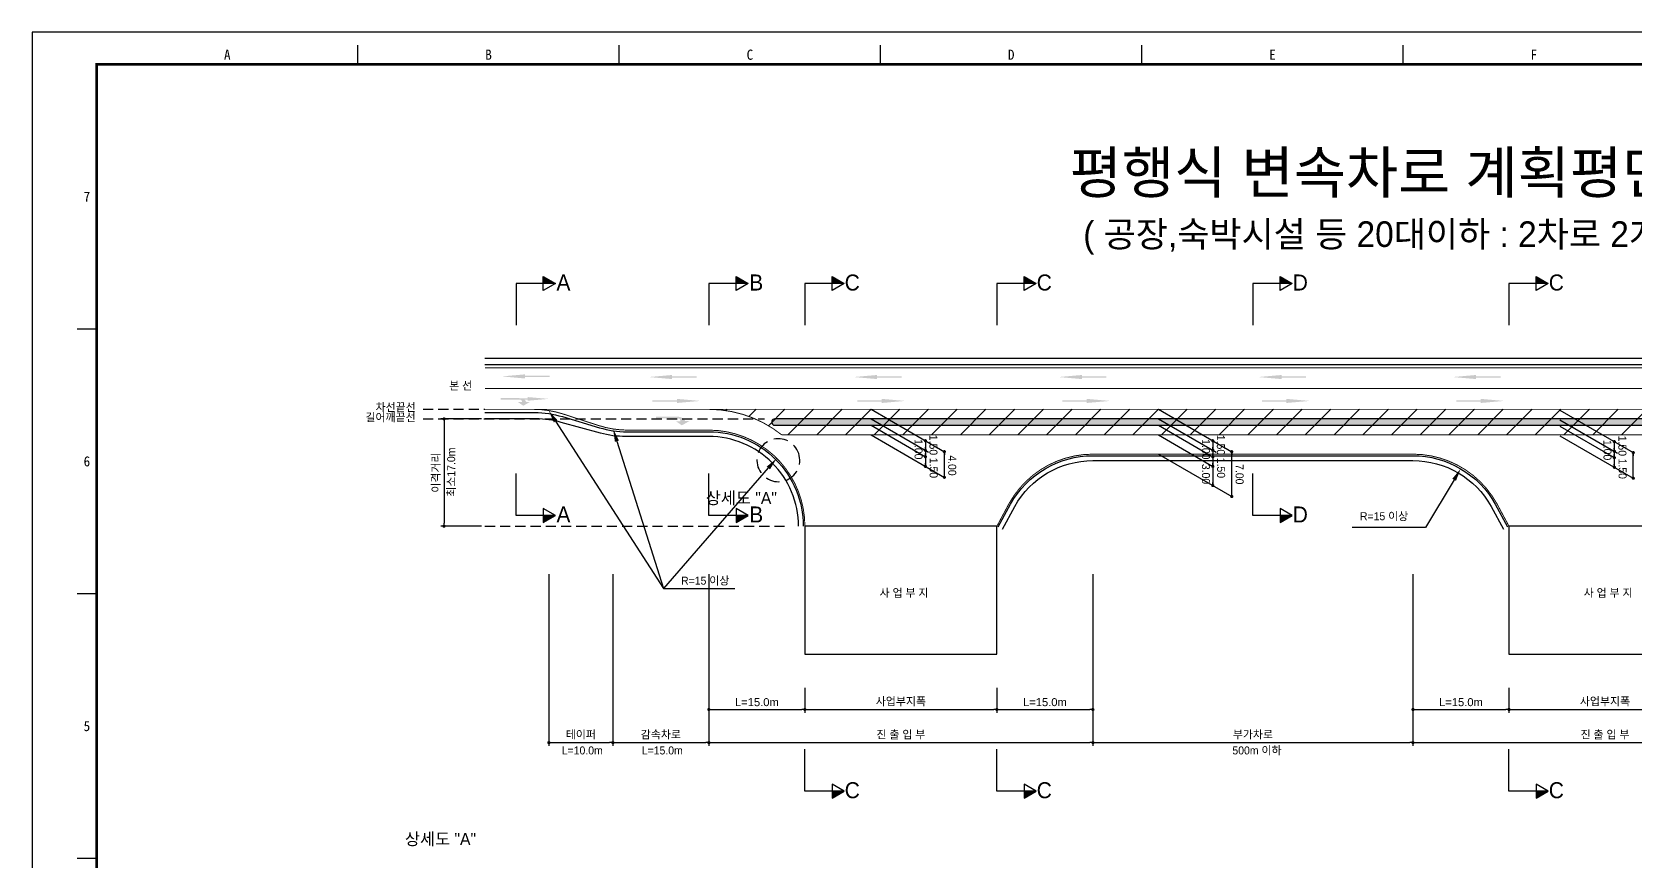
# Model space of a CAD drawing. Header units: millimetres. Extents: x 452 to 876, y -8 to 291.
# Drawn here: x 452.3 to 702.9, y 161.5 to 291 of the extents above; entities that cross this region are included whole.
import ezdxf
from ezdxf.enums import TextEntityAlignment as Align

# ---------------------------------------------------------------- set-up
doc = ezdxf.new("R2010")
doc.units = ezdxf.units.MM
doc.linetypes.add('HIDDEN', pattern=[9.525, 6.35, -3.175])
for name, color, linetype in [('CC-GSTR-0004', 4, 'Continuous'), ('CM-LANE-0030', 30, 'Continuous'), ('CZ-DIMT-0002', 7, 'Continuous'), ('CZ-LIN1-0007', 7, 'Continuous'), ('CZ-LIN2-0003', 3, 'Continuous'), ('CZ-LINE-0001', 7, 'Continuous'), ('CZ-TEXT-BOX0', 7, 'Continuous'), ('TITLE', 7, 'Continuous')]:
    doc.layers.add(name, color=color, linetype=linetype)
doc.styles.add('돋움', font='')
doc.styles.add('돋음체', font='')
doc.styles.get('돋움').set_extended_font_data('Dotum')
doc.styles.get('돋음체').set_extended_font_data('DotumChe')

# ---------------------------------------------------------------- blocks, each defined once
blk = doc.blocks.new('_Dot')
at = {"color": 0, "linetype": 'ByBlock', "lineweight": -2}
blk.add_line((-0.5, 0), (-1, 0), dxfattribs=at)
at = {"color": 0, "linetype": 'ByBlock', "const_width": 0.5}
blk.add_lwpolyline([(-0.25, 0, 1), (0.25, 0, 1)], format="xyb", close=True, dxfattribs=at)

msp = doc.modelspace()

# ---------------------------------------------------------------- hatches: boundary and pattern name
at = {"layer": 'CM-LANE-0030'}
h = msp.add_hatch(dxfattribs=at)
h.set_pattern_fill('ANSI31', color=256, style=0)
h.set_pattern_definition([(45, (-1044.2493, -434.596), (-2.245064, 2.245064), [])])
h.paths.add_polyline_path([(558.05, 232.15, -0.170323), (569.45, 228.15), (716.65, 228.15, -0.170323), (728.05, 232.15)])
at = {"layer": 'CZ-LIN1-0007'}
for points in [[(529.35, 237.61), (529.35, 237.39), (533.18, 237.39), (533.18, 237.18), (529.35, 237.18), (529.35, 236.96), (525.7, 237.29)], [(552.31, 237.51), (552.31, 237.3), (556.14, 237.3), (556.14, 237.08), (552.31, 237.08), (552.31, 236.87), (548.66, 237.19)], [(584.33, 237.51), (584.33, 237.3), (588.15, 237.3), (588.15, 237.08), (584.33, 237.08), (584.33, 236.87), (580.68, 237.19)], [(616.34, 237.51), (616.34, 237.3), (620.17, 237.3), (620.17, 237.08), (616.34, 237.08), (616.34, 236.87), (612.69, 237.19)], [(647.53, 237.51), (647.53, 237.3), (651.36, 237.3), (651.36, 237.08), (647.53, 237.08), (647.53, 236.87), (643.88, 237.19)], [(677.91, 237.51), (677.91, 237.3), (681.73, 237.3), (681.73, 237.08), (677.91, 237.08), (677.91, 236.87), (674.26, 237.19)], [(528.62, 233.89, -0.267976), (529.53, 233.29), (530.08, 233.29), (529.05, 232.71), (528.22, 233.28), (528.83, 233.28, 0.504994), (528.55, 233.65), (525.5, 233.67), (525.5, 233.91)], [(529.75, 234.06), (529.75, 233.87), (526.32, 233.87), (526.32, 233.68), (529.75, 233.68), (529.75, 233.49), (533.02, 233.78)], [(553.05, 233.78), (553.05, 233.57), (549.22, 233.57), (549.22, 233.35), (553.05, 233.35), (553.05, 233.14), (556.7, 233.46)], [(585.06, 233.78), (585.06, 233.57), (581.24, 233.57), (581.24, 233.35), (585.06, 233.35), (585.06, 233.14), (588.71, 233.46)], [(617.08, 233.78), (617.08, 233.57), (613.25, 233.57), (613.25, 233.35), (617.08, 233.35), (617.08, 233.14), (620.73, 233.46)], [(648.27, 233.78), (648.27, 233.57), (644.44, 233.57), (644.44, 233.35), (648.27, 233.35), (648.27, 233.14), (651.92, 233.46)], [(678.64, 233.78), (678.64, 233.57), (674.82, 233.57), (674.82, 233.35), (678.64, 233.35), (678.64, 233.14), (682.29, 233.46)], [(553.34, 230.99, -0.267976), (554.37, 230.3), (555, 230.31), (553.83, 229.65), (552.88, 230.3), (553.58, 230.3, 0.504994), (553.27, 230.72), (549.8, 230.74), (549.8, 231.01)]]:
    msp.add_hatch(color=256, dxfattribs=at).paths.add_polyline_path(points)
at = {"layer": 'CZ-LIN2-0003'}
h = msp.add_hatch(dxfattribs=at)
h.set_pattern_fill('CROSS', color=256, scale=0.075, style=0)
h.set_pattern_definition([(0, (-1044.24933, -434.59606), (0.47625, 0.47625), [0.238125, -0.714375]), (90, (-1044.13026, -434.71512), (-0.47625, 0.47625), [0.238125, -0.714375])])
h.paths.add_polyline_path([(717.73, 230.65), (568.37, 230.65, 0.750696), (568.1, 229.72, -0.001926), (568.22, 229.65), (717.88, 229.65, -0.001926), (718, 229.72, 0.750696)])
at = {"layer": 'CZ-LINE-0001'}
for points in [[(532.17, 252.91), (532.17, 251.81), (534.07, 251.81)], [(562.29, 252.91), (562.29, 251.81), (564.19, 251.81)], [(577.29, 252.91), (577.29, 251.81), (579.19, 251.81)], [(607.29, 252.91), (607.29, 251.81), (609.19, 251.81)], [(647.29, 252.91), (647.29, 251.81), (649.19, 251.81)], [(687.29, 252.91), (687.29, 251.81), (689.19, 251.81)], [(534.07, 215.59), (532.17, 215.59), (532.17, 214.5)], [(564.19, 215.59), (562.29, 215.59), (562.29, 214.5)], [(649.19, 215.59), (647.29, 215.59), (647.29, 214.5)], [(579.19, 172.55), (577.29, 172.55), (577.29, 171.45)], [(609.19, 172.55), (607.29, 172.55), (607.29, 171.45)], [(689.19, 172.55), (687.29, 172.55), (687.29, 171.45)]]:
    msp.add_hatch(color=256, dxfattribs=at).paths.add_polyline_path(points)

# ---------------------------------------------------------------- linework, layer by layer
at = {"color": 0, "linetype": 'ByBlock', "lineweight": -2}
for p, q in [((591.88, 226.99), (591.88, 226.74)), ((591.88, 225.99), (591.88, 226.24)), ((636.78, 226.99), (636.78, 226.74)), ((636.78, 225.99), (636.78, 226.24)), ((699.51, 226.86), (699.51, 226.61)), ((699.51, 225.86), (699.51, 226.11)), ((591.88, 225.49), (591.88, 225.24)), ((591.88, 224.99), (591.88, 225.24)), ((591.88, 223.49), (591.88, 223.74)), ((594.84, 225.28), (594.84, 225.03)), ((636.78, 225.49), (636.78, 225.24)), ((636.78, 224.99), (636.78, 225.24)), ((636.78, 223.49), (636.78, 223.74)), ((639.74, 225.28), (639.74, 225.03)), ((699.51, 225.36), (699.51, 225.11)), ((699.51, 224.86), (699.51, 225.11)), ((699.51, 223.36), (699.51, 223.61)), ((702.47, 225.15), (702.47, 224.9)), ((594.84, 221.78), (594.84, 222.03)), ((636.78, 220.49), (636.78, 220.74)), ((702.47, 221.65), (702.47, 221.9)), ((639.74, 218.78), (639.74, 219.03))]:
    msp.add_line(p, q, dxfattribs=at)
at = {"color": 0, "linetype": 'ByBlock', "const_width": 0.25}
for points in [[(591.88, 227.12, 1), (591.88, 227.37, 1)], [(591.88, 225.62, 1), (591.88, 225.87, 1)], [(591.88, 225.87, 1), (591.88, 225.62, 1)], [(594.84, 225.41, 1), (594.84, 225.66, 1)], [(636.78, 227.12, 1), (636.78, 227.37, 1)], [(636.78, 225.62, 1), (636.78, 225.87, 1)], [(636.78, 225.87, 1), (636.78, 225.62, 1)], [(639.74, 225.41, 1), (639.74, 225.66, 1)], [(699.51, 226.98, 1), (699.51, 227.23, 1)], [(699.51, 225.73, 1), (699.51, 225.48, 1)], [(699.51, 225.48, 1), (699.51, 225.73, 1)], [(702.47, 225.27, 1), (702.47, 225.52, 1)], [(591.88, 224.87, 1), (591.88, 224.62, 1)], [(591.88, 223.37, 1), (591.88, 223.12, 1)], [(636.78, 224.87, 1), (636.78, 224.62, 1)], [(636.78, 223.37, 1), (636.78, 223.12, 1)], [(699.51, 224.73, 1), (699.51, 224.48, 1)], [(699.51, 223.23, 1), (699.51, 222.98, 1)], [(594.84, 221.66, 1), (594.84, 221.41, 1)], [(702.47, 221.52, 1), (702.47, 221.27, 1)], [(636.78, 220.37, 1), (636.78, 220.12, 1)], [(639.74, 218.66, 1), (639.74, 218.41, 1)]]:
    msp.add_lwpolyline(points, format="xyb", close=True, dxfattribs=at)
at = {"layer": 'CC-GSTR-0004'}
for points in [[(523.05, 240.15), (788.05, 240.15)], [(523.05, 239.15), (788.05, 239.15)]]:
    msp.add_lwpolyline(points, dxfattribs=at)
for points in [[(523.05, 231.65), (530.85, 231.65, -0.072993), (535.16, 231.01), (540.94, 229.28, 0.072993), (545.25, 228.65), (558.05, 228.65, -0.414214), (572.8, 213.9)], [(572.05, 213.9, 0.414214), (558.05, 227.9), (545.07, 227.9, -0.067192), (541.1, 228.43), (535, 230.11), (535, 230.11, 0.067192), (531.03, 230.65), (531.03, 230.65), (523.05, 230.65)], [(603.27, 213.78), (605.19, 217.36, -0.271285), (618.05, 224.9), (668.05, 224.9, -0.271285), (680.91, 217.36), (682.83, 213.78)], [(603.93, 213.42), (605.84, 217, -0.27114), (618.05, 224.15), (668.05, 224.15, -0.27114), (680.26, 217), (682.17, 213.42)]]:
    msp.add_lwpolyline(points, format="xyb", dxfattribs=at)
at = {"layer": 'CM-LANE-0030', "const_width": 0.15}
msp.add_lwpolyline([(523.05, 235.4), (788.05, 235.4)], dxfattribs=at)
msp.add_lwpolyline([(716.65, 228.15), (569.45, 228.15, 0.170323), (558.05, 232.15), (728.05, 232.15, 0.170323)], format="xyb", close=True, dxfattribs=at)
at = {"layer": 'CZ-LIN1-0007', "const_width": 0.15}
for points in [[(523.05, 238.65), (788.05, 238.65)], [(544.36, 232.15), (558.05, 232.15)]]:
    msp.add_lwpolyline(points, dxfattribs=at)
for points in [[(573.05, 213.9, 0.414214), (558.05, 228.9), (545.43, 228.9, -0.07872), (540.79, 229.63), (540.79, 229.63), (535.31, 231.41), (535.31, 231.41, 0.07872), (530.67, 232.15), (523.05, 232.15)], [(603.05, 213.9), (604.97, 217.48, -0.27133), (618.05, 225.15), (668.05, 225.15, -0.27133), (681.13, 217.48), (683.05, 213.9)]]:
    msp.add_lwpolyline(points, format="xyb", dxfattribs=at)
at = {"layer": 'CZ-LIN1-0007', "linetype": 'HIDDEN', "const_width": 0.15}
msp.add_lwpolyline([(530.67, 232.15), (544.36, 232.15)], dxfattribs=at)
at = {"layer": 'CZ-LIN2-0003'}
msp.add_lwpolyline([(568.22, 229.65), (717.88, 229.65, -0.001926), (718, 229.72, 0.750696), (717.73, 230.65), (568.37, 230.65, 0.750696), (568.1, 229.72, -0.001926)], format="xyb", close=True, dxfattribs=at)
for points in [[(603.05, 213.9), (573.05, 213.9), (573.05, 193.9), (603.05, 193.9)], [(713.05, 213.9), (683.05, 213.9), (683.05, 193.9), (713.05, 193.9)]]:
    msp.add_lwpolyline(points, close=True, dxfattribs=at)
at = {"layer": 'CZ-LINE-0001'}
for p, q in [((534.07, 251.81), (527.93, 251.81)), ((527.93, 251.81), (527.93, 245.27)), ((532.17, 250.72), (532.17, 252.91)), ((532.17, 252.91), (534.07, 251.81)), ((534.07, 251.81), (532.17, 250.72)), ((564.19, 251.81), (558.05, 251.81)), ((558.05, 251.81), (558.05, 245.27)), ((562.29, 250.72), (562.29, 252.91)), ((562.29, 252.91), (564.19, 251.81)), ((564.19, 251.81), (562.29, 250.72)), ((579.19, 251.81), (573.05, 251.81)), ((573.05, 251.81), (573.05, 245.27)), ((577.29, 250.72), (577.29, 252.91)), ((577.29, 252.91), (579.19, 251.81)), ((579.19, 251.81), (577.29, 250.72)), ((609.19, 251.81), (603.05, 251.81)), ((603.05, 251.81), (603.05, 245.27)), ((607.29, 250.72), (607.29, 252.91)), ((607.29, 252.91), (609.19, 251.81)), ((609.19, 251.81), (607.29, 250.72)), ((649.19, 251.81), (643.05, 251.81)), ((643.05, 251.81), (643.05, 245.27)), ((647.29, 250.72), (647.29, 252.91)), ((647.29, 252.91), (649.19, 251.81)), ((649.19, 251.81), (647.29, 250.72)), ((689.19, 251.81), (683.05, 251.81)), ((683.05, 251.81), (683.05, 245.27)), ((687.29, 250.72), (687.29, 252.91)), ((687.29, 252.91), (689.19, 251.81)), ((689.19, 251.81), (687.29, 250.72)), ((522.55, 230.65), (516.17, 230.65)), ((583.38, 232.15), (594.84, 225.53)), ((583.38, 230.65), (592.38, 225.45)), ((628.28, 232.15), (639.74, 225.53)), ((628.28, 230.65), (637.28, 225.45)), ((691.01, 232.01), (702.47, 225.4)), ((516.67, 230.15), (516.67, 214.4)), ((583.38, 229.65), (591.88, 224.74)), ((583.38, 228.15), (594.84, 221.53)), ((628.28, 229.65), (636.78, 224.74)), ((628.28, 228.15), (636.78, 223.24)), ((691.01, 230.51), (700.01, 225.32)), ((691.01, 229.51), (699.51, 224.61)), ((591.88, 226.74), (591.88, 223.24)), ((594.84, 221.53), (594.84, 225.53)), ((636.78, 226.74), (636.78, 220.24)), ((639.74, 218.53), (639.74, 225.53)), ((691.01, 228.01), (702.47, 221.4)), ((699.51, 226.61), (699.51, 223.11)), ((628.28, 225.15), (639.74, 218.53)), ((702.47, 221.4), (702.47, 225.4)), ((527.93, 215.59), (527.93, 222.14)), ((558.05, 215.59), (558.05, 222.14)), ((643.05, 215.59), (643.05, 222.14)), ((534.07, 215.59), (527.93, 215.59)), ((534.07, 215.59), (532.17, 216.69)), ((532.17, 216.69), (532.17, 214.5)), ((532.17, 214.5), (534.07, 215.59)), ((564.19, 215.59), (558.05, 215.59)), ((564.19, 215.59), (562.29, 216.69)), ((562.29, 216.69), (562.29, 214.5)), ((562.29, 214.5), (564.19, 215.59)), ((649.19, 215.59), (643.05, 215.59)), ((649.19, 215.59), (647.29, 216.69)), ((647.29, 216.69), (647.29, 214.5)), ((647.29, 214.5), (649.19, 215.59)), ((522.55, 213.9), (516.17, 213.9)), ((533.05, 206.39), (533.05, 179.61)), ((543.05, 206.39), (543.05, 179.61)), ((543.05, 206.39), (543.05, 179.61)), ((558.05, 206.39), (558.05, 179.61)), ((618.05, 206.39), (618.05, 179.61)), ((668.05, 206.39), (668.05, 179.61)), ((550.98, 204.19), (562.11, 204.19)), ((558.05, 188.66), (558.05, 179.61)), ((558.05, 188.66), (558.05, 184.78)), ((573.05, 188.66), (573.05, 184.78)), ((573.05, 188.66), (573.05, 184.78)), ((603.05, 188.66), (603.05, 184.78)), ((603.05, 188.66), (603.05, 184.78)), ((618.05, 188.66), (618.05, 179.61)), ((618.05, 188.66), (618.05, 184.78)), ((668.05, 188.66), (668.05, 179.61)), ((668.05, 188.66), (668.05, 184.78)), ((683.05, 188.66), (683.05, 184.78)), ((683.05, 188.66), (683.05, 184.78)), ((558.55, 185.28), (572.55, 185.28)), ((573.55, 185.28), (602.55, 185.28)), ((603.55, 185.28), (617.55, 185.28)), ((668.55, 185.28), (682.55, 185.28)), ((683.55, 185.28), (712.55, 185.28)), ((533.55, 180.11), (542.55, 180.11)), ((543.55, 180.11), (557.55, 180.11)), ((558.55, 180.11), (617.55, 180.11)), ((573.05, 172.55), (573.05, 179.09)), ((603.05, 172.55), (603.05, 179.09)), ((618.55, 180.11), (667.55, 180.11)), ((668.55, 180.11), (727.55, 180.11)), ((683.05, 172.55), (683.05, 179.09)), ((579.19, 172.55), (577.29, 173.64)), ((577.29, 173.64), (577.29, 171.45)), ((609.19, 172.55), (607.29, 173.64)), ((607.29, 173.64), (607.29, 171.45)), ((689.19, 172.55), (687.29, 173.64)), ((687.29, 173.64), (687.29, 171.45)), ((579.19, 172.55), (573.05, 172.55)), ((577.29, 171.45), (579.19, 172.55)), ((609.19, 172.55), (603.05, 172.55)), ((607.29, 171.45), (609.19, 172.55)), ((689.19, 172.55), (683.05, 172.55)), ((687.29, 171.45), (689.19, 172.55))]:
    msp.add_line(p, q, dxfattribs=at)
at = {"layer": 'CZ-LINE-0001', "linetype": 'HIDDEN', "ltscale": 0.25}
for p, q in [((513.39, 232.15), (523.05, 232.15)), ((513.39, 230.65), (566.73, 230.65)), ((523.05, 213.9), (570.25, 213.9))]:
    msp.add_line(p, q, dxfattribs=at)
at = {"layer": 'CZ-LINE-0001', "linetype": 'HIDDEN', "ltscale": 0.35}
msp.add_line((572.22, 224.59), (572.22, 224.59), dxfattribs=at)
at = {"layer": 'CZ-LINE-0001'}
for points in [[(534.11, 230.28), (550.98, 204.19)], [(543.68, 227.17), (550.98, 204.19)], [(567.34, 222.99), (550.98, 204.19)], [(674.49, 221.15), (670.03, 213.69), (658.55, 213.69)]]:
    msp.add_lwpolyline(points, dxfattribs=at)
at = {"layer": 'CZ-LINE-0001', "linetype": 'HIDDEN', "ltscale": 0.35}
msp.add_arc((568.9, 224.2), 3.35, 6.7667, 6.749, dxfattribs=at)
at = {"layer": 'CZ-LINE-0001'}
for points in [[(533.83, 230.1), (533.02, 231.96), (534.39, 230.46)], [(543.37, 227.07), (543.08, 229.08), (544, 227.28)], [(567.09, 223.21), (568.66, 224.5), (567.6, 222.78)], [(674.2, 221.32), (675.51, 222.87), (674.77, 220.98)]]:
    msp.add_solid(points, dxfattribs=at)
at = {"layer": 'TITLE', "color": 7, "linetype": 'Continuous'}
for p, q in [((503.22, 286.01), (503.22, 289.03)), ((544.04, 286.01), (544.04, 289.03)), ((584.87, 286.01), (584.87, 289.03)), ((625.69, 286.01), (625.69, 289.03)), ((666.52, 286.01), (666.52, 289.03)), ((462.4, 244.68), (459.37, 244.68)), ((462.4, 203.35), (459.37, 203.35)), ((462.4, 162.02), (459.37, 162.02))]:
    msp.add_line(p, q, dxfattribs=at)
at = {"layer": 'TITLE'}
msp.add_lwpolyline([(452.32, -8.33), (875.68, -8.33), (875.68, 291.05), (452.32, 291.05)], close=True, dxfattribs=at)
at = {"layer": 'TITLE', "linetype": 'Continuous', "const_width": 0.403}
msp.add_lwpolyline([(462.4, -3.29), (462.4, 286.01), (870.64, 286.01), (870.64, -3.29)], close=True, dxfattribs=at)

# ---------------------------------------------------------------- block references
at = {"layer": 'CZ-LINE-0001', "xscale": 0.5, "yscale": 0.5, "zscale": 0.5}
for p, rotation in [((516.67, 230.65), 90), ((516.67, 213.9), 270), ((558.05, 185.28), 180), ((573.05, 185.28), 180), ((603.05, 185.28), 180), ((668.05, 185.28), 180), ((683.05, 185.28), 180), ((533.05, 180.11), 180), ((543.05, 180.11), 180), ((558.05, 180.11), 180), ((618.05, 180.11), 180), ((668.05, 180.11), 180)]:
    msp.add_blockref('_Dot', p, dxfattribs=dict(at, rotation=rotation))
for p in [(573.05, 185.28), (603.05, 185.28), (618.05, 185.28), (683.05, 185.28), (543.05, 180.11), (558.05, 180.11), (618.05, 180.11), (668.05, 180.11)]:
    msp.add_blockref('_Dot', p, dxfattribs=at)

# ---------------------------------------------------------------- texts
at = {"layer": 'CZ-DIMT-0002', "style": '돋움'}
for s, height, p in [('A', 2.5, (535.33, 251.95)), ('B', 2.5, (565.45, 251.95)), ('C', 2.5, (580.45, 251.95)), ('C', 2.5, (610.45, 251.95)), ('D', 2.5, (650.45, 251.95)), ('C', 2.5, (690.45, 251.95)), ('본 선', 1.25, (519.27, 235.84)), ('차선끝선', 1.25, (509.12, 232.48)), ('길어깨끝선', 1.25, (508.32, 230.89)), ('상세도 "A"', 1.875, (563.12, 218.3)), ('A', 2.5, (535.33, 215.73)), ('B', 2.5, (565.45, 215.73)), ('D', 2.5, (650.45, 215.73)), ('R=15 이상', 1.25, (663.54, 215.46)), ('R=15 이상', 1.25, (557.48, 205.4)), ('사 업 부 지', 1.25, (588.54, 203.49)), ('사 업 부 지', 1.25, (698.54, 203.49)), ('L=10.0m', 1.25, (538.27, 178.89)), ('L=15.0m', 1.25, (550.77, 178.89)), ('500m 이하', 1.25, (643.68, 178.89)), ('C', 2.5, (580.45, 172.68)), ('C', 2.5, (610.45, 172.68)), ('C', 2.5, (690.45, 172.68))]:
    msp.add_text(s, height=height, dxfattribs=at).set_placement(p, align=Align.MIDDLE_CENTER)
msp.add_text('최소17.0m', height=1.25, rotation=90, dxfattribs=at).set_placement((518.42, 218.5))
at = {"layer": 'CZ-DIMT-0002', "char_height": 1.25, "attachment_point": 5, "rotation": 270, "style": '돋움'}
for s, insert in [('1.50', (593.13, 226.58)), ('1.50', (638.03, 226.58)), ('1.00', (590.8, 225.91)), ('1.00', (635.7, 225.91)), ('1.00', (698.43, 225.78)), ('1.50', (700.76, 226.44)), ('1.50', (593.16, 223)), ('4.00', (596.06, 223.38)), ('3.00', (635.7, 222.05)), ('1.50', (638.07, 223)), ('7.00', (640.96, 222.01)), ('1.50', (700.79, 222.87))]:
    msp.add_mtext(s, dxfattribs=dict(at, insert=insert))
at = {"layer": 'CZ-LINE-0001', "insert": (515.47, 222.27), "char_height": 1.25, "attachment_point": 5, "rotation": 90, "style": '돋움'}
msp.add_mtext('\\A1;이격거리', dxfattribs=at)
at = {"layer": 'CZ-LINE-0001', "char_height": 1.25, "attachment_point": 5, "style": '돋움'}
for s, insert in [('\\A1;{\\fArial|b0|i0|c0|p32;L=15.0m}', (565.55, 186.42)), ('\\A1;사업부지폭', (588.05, 186.48)), ('\\A1;{\\fArial|b0|i0|c0|p32;L=15.0m}', (610.55, 186.42)), ('\\A1;{\\fArial|b0|i0|c0|p32;L=15.0m}', (675.55, 186.42)), ('\\A1;사업부지폭', (698.05, 186.48)), ('\\A1;테이퍼', (538.05, 181.31)), ('\\A1;감속차로', (550.55, 181.31)), ('\\A1;진 출 입 부', (588.05, 181.31)), ('\\A1;부가차로', (643.05, 181.31)), ('\\A1;진 출 입 부', (698.05, 181.31))]:
    msp.add_mtext(s, dxfattribs=dict(at, insert=insert))
at = {"layer": 'CZ-TEXT-BOX0', "style": '돋움'}
msp.add_text('상세도 "A"', height=1.875, dxfattribs=at).set_placement((516.12, 165.06), align=Align.MIDDLE_CENTER)
at = {"layer": 'TITLE', "color": 3, "linetype": 'Continuous', "style": '돋음체'}
for s, p in [('A', (482.81, 287.52)), ('B', (523.63, 287.52)), ('C', (564.46, 287.52)), ('D', (605.28, 287.52)), ('E', (646.11, 287.52)), ('F', (686.93, 287.52)), ('7', (460.88, 265.35)), ('6', (460.88, 224.02)), ('5', (460.88, 182.69))]:
    msp.add_text(s, height=1.59, dxfattribs=at).set_placement(p, align=Align.MIDDLE)
at = {"layer": 'TITLE', "style": '돋움'}
for s, height, p in [('평행식 변속차로 계획평면도', 6.5, (665.73, 269.13)), ('( 공장,숙박시설 등 20대이하 : 2차로 2개소 )', 4, (665.78, 259.5))]:
    msp.add_text(s, height=height, dxfattribs=at).set_placement(p, align=Align.MIDDLE_CENTER)

doc.saveas('drawing.dxf')
